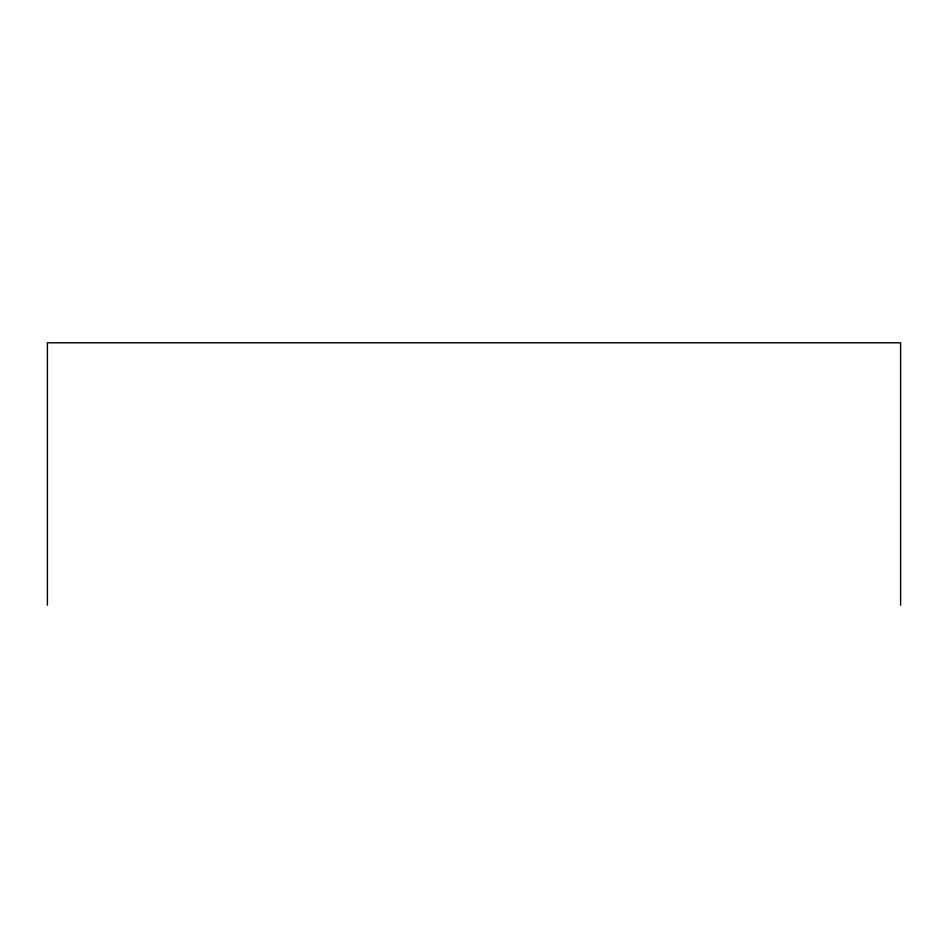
<?xml version="1.0" encoding="UTF-8"?>
<svg xmlns="http://www.w3.org/2000/svg" width="948" height="948" viewBox="0 0 948 948"><rect width="100%" height="100%" fill="white"/><g stroke="black" fill="none" stroke-linecap="round" stroke-linejoin="round"><path stroke-width="1.42" d="M900.6 605.203L900.6 342.797L47.4 342.797L47.4 605.203"/></g></svg>
